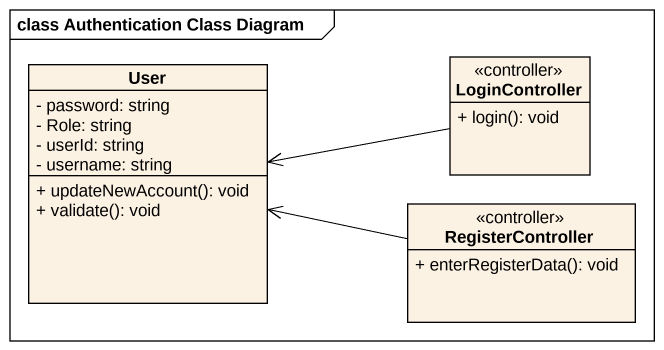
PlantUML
@startuml
mainframe class Authentication Class Diagram
hide circle
hide empty members
skinparam classAttributeIconSize 0
class User {
  - password: string
  - Role: string
  - userId: string
  - username: string
  + updateNewAccount(): void
  + validate(): void
}
class LoginController <<controller>> {
  + login(): void
}
class RegisterController <<controller>> {
  + enterRegisterData(): void
}
LoginController -left-> User
RegisterController -left-> User
@enduml
